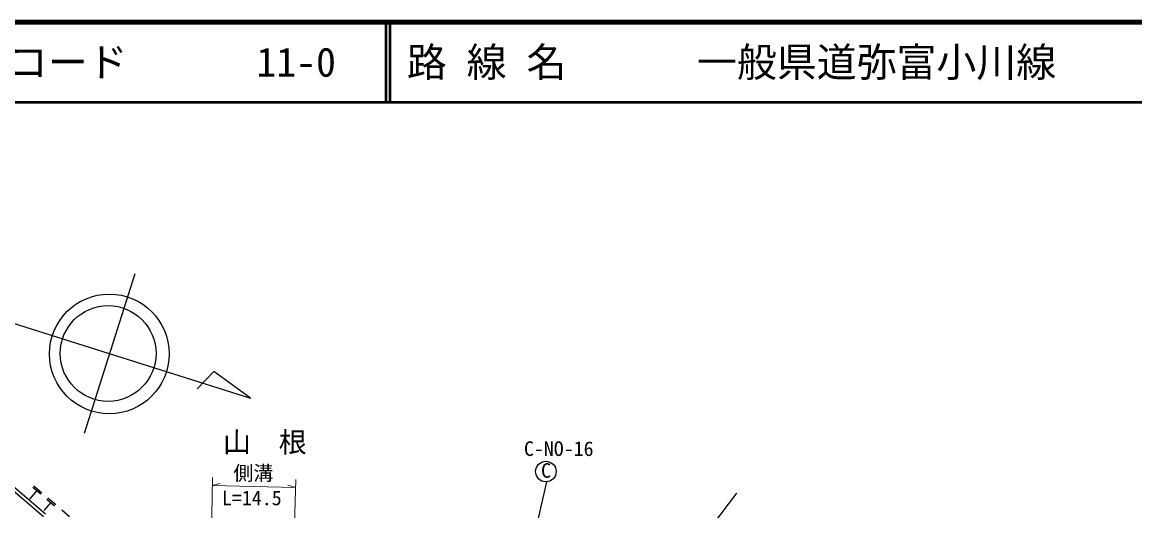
# Model space of a CAD drawing. Units: millimetres, scale not verified. Extents: x 40000 to 680000, y 20000 to 380000.
# Drawn here: x 132184 to 271588, y 318764 to 380000 of the extents above; entities that cross this region are included whole.
import ezdxf
from ezdxf.enums import TextEntityAlignment as Align

# ---------------------------------------------------------------- set-up
doc = ezdxf.new("R2010")
doc.units = ezdxf.units.MM
doc.header["$LTSCALE"] = 1000
for name, color, linetype, lineweight in [('M-BGD', 7, 'Continuous', 25), ('M-BMK-SRVR', 3, 'Continuous', 25), ('M-STR-HTXT', 7, 'Continuous', 13), ('M-STR-STRC', 7, 'Continuous', 25), ('M-TTL', 2, 'Continuous', 140), ('M-TTL-LINE', 7, 'Continuous', 50)]:
    doc.layers.add(name, color=color, linetype=linetype, lineweight=lineweight)
doc.layers.add('M-TTL-TXT', color=7, linetype='Continuous')
doc.styles.add('ＭＳ ゴシック', font='')
doc.styles.get('ＭＳ ゴシック').set_extended_font_data('MS Gothic')

msp = doc.modelspace()

# ---------------------------------------------------------------- linework, layer by layer
at = {"layer": 'M-BGD'}
for p, q in [((134855, 318018), (129265, 322786)), ((135108, 318328), (129524, 323091)), ((133997, 321297), (133087, 320227)), ((133502, 321718), (134492, 320876)), ((133632, 321871), (134622, 321028)), ((135748, 319806), (134884, 318791)), ((135254, 320227), (136243, 319385)), ((135383, 320380), (136373, 319537)), ((137134, 318889), (138124, 318046))]:
    msp.add_line(p, q, dxfattribs=at)
at = {"layer": 'M-BMK-SRVR'}
for p, q in [((146273, 348473), (139936, 328452)), ((129280, 342838), (160770, 332870)), ((156194, 336213), (154101, 334063)), ((160770, 332870), (156194, 336213))]:
    msp.add_line(p, q, dxfattribs=at)
for centre, radius in [((143092, 338422), 7500), ((142944, 338478), 6000)]:
    msp.add_circle(centre, radius, dxfattribs=at)
at = {"layer": 'M-STR-HTXT'}
for p, q in [((155771, 309358), (156020, 322948)), ((156001, 321926), (156977, 322162)), ((166087, 310256), (166458, 322700)), ((156001, 321926), (166428, 321671)), ((166428, 321671), (165464, 321954))]:
    msp.add_line(p, q, dxfattribs=at)
at = {"layer": 'M-STR-STRC'}
for p, q in [((193196, 301717), (197917, 322392)), ((203965, 297405), (221715, 320980))]:
    msp.add_line(p, q, dxfattribs=at)
msp.add_circle((197797, 323676), 1289, dxfattribs=at)
at = {"layer": 'M-TTL'}
msp.add_line((680000, 380000), (40000, 380000), dxfattribs=at)
at = {"layer": 'M-TTL-LINE'}
for p, q in [((177750, 380000), (177750, 370000)), ((178250, 380000), (178250, 370000)), ((40000, 370000), (680000, 370000))]:
    msp.add_line(p, q, dxfattribs=at)

# ---------------------------------------------------------------- texts
at = {"layer": 'M-BGD', "style": 'ＭＳ ゴシック'}
msp.add_text('山\u3000根', height=2566, rotation=359.988, dxfattribs=at).set_placement((157325, 325323), align=Align.BOTTOM_LEFT)
at = {"layer": 'M-STR-HTXT', "style": 'ＭＳ ゴシック'}
for s, p in [('側溝', (158640, 322018)), ('L=14.5', (157214, 318908))]:
    msp.add_text(s, height=1833, rotation=359.988, dxfattribs=at).set_placement(p, align=Align.BOTTOM_LEFT)
at = {"layer": 'M-STR-STRC', "style": 'ＭＳ ゴシック'}
for s, p in [('C-NO-16', (195046, 325080)), ('C', (197192, 322350))]:
    msp.add_text(s, height=1833, rotation=359.988, dxfattribs=at).set_placement(p, align=Align.BOTTOM_LEFT)
at = {"layer": 'M-TTL-TXT', "style": 'ＭＳ ゴシック'}
for s, p in [('図面コード', (120380, 375000)), ('11-0', (161521, 375000)), ('路 線 名', (180380, 375000)), ('一般県道弥富小川線', (216734, 375000))]:
    msp.add_text(s, height=3666, dxfattribs=at).set_placement(p, align=Align.MIDDLE_LEFT)

doc.saveas('drawing.dxf')
